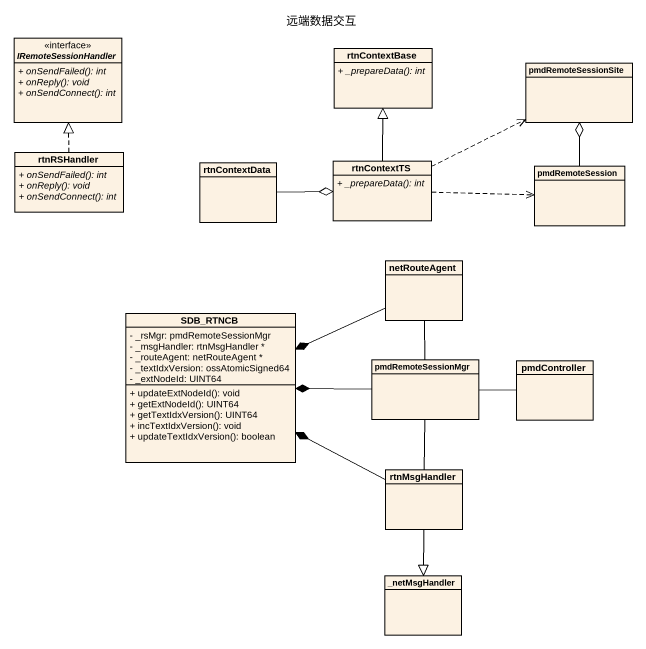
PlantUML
@startuml
title 远端数据交互
hide circle
hide empty members
skinparam classAttributeIconSize 0
interface IRemoteSessionHandler {
  {abstract} + onSendFailed(): int
  {abstract} + onReply(): void
  {abstract} + onSendConnect(): int
}
class rtnContextBase {
  {abstract} + _prepareData(): int
}
class pmdRemoteSessionSite
class rtnRSHandler {
  {abstract} + onSendFailed(): int
  {abstract} + onReply(): void
  {abstract} + onSendConnect(): int
}
class rtnContextTS {
  {abstract} + _prepareData(): int
}
class rtnContextData
class pmdRemoteSession
class netRouteAgent
class SDB_RTNCB {
  - _rsMgr: pmdRemoteSessionMgr
  - _msgHandler: rtnMsgHandler *
  - _routeAgent: netRouteAgent *
  - _textIdxVersion: ossAtomicSigned64
  - _extNodeId: UINT64
  + updateExtNodeId(): void
  + getExtNodeId(): UINT64
  + getTextIdxVersion(): UINT64
  + incTextIdxVersion(): void
  + updateTextIdxVersion(): boolean
}
class pmdRemoteSessionMgr
class pmdController
class rtnMsgHandler
class "_netMsgHandler" as netMsgHandler
rtnRSHandler .up.|> IRemoteSessionHandler
rtnContextTS -up-|> rtnContextBase
rtnContextTS .right.> pmdRemoteSessionSite
rtnContextTS .right.> pmdRemoteSession
rtnContextData -right-o rtnContextTS
pmdRemoteSession -up-o pmdRemoteSessionSite
netRouteAgent -left-* SDB_RTNCB
pmdRemoteSessionMgr -up- netRouteAgent
pmdRemoteSessionMgr -left-* SDB_RTNCB
pmdRemoteSessionMgr -- rtnMsgHandler
pmdController -left- pmdRemoteSessionMgr
rtnMsgHandler -left-* SDB_RTNCB
rtnMsgHandler --|> netMsgHandler
@enduml
